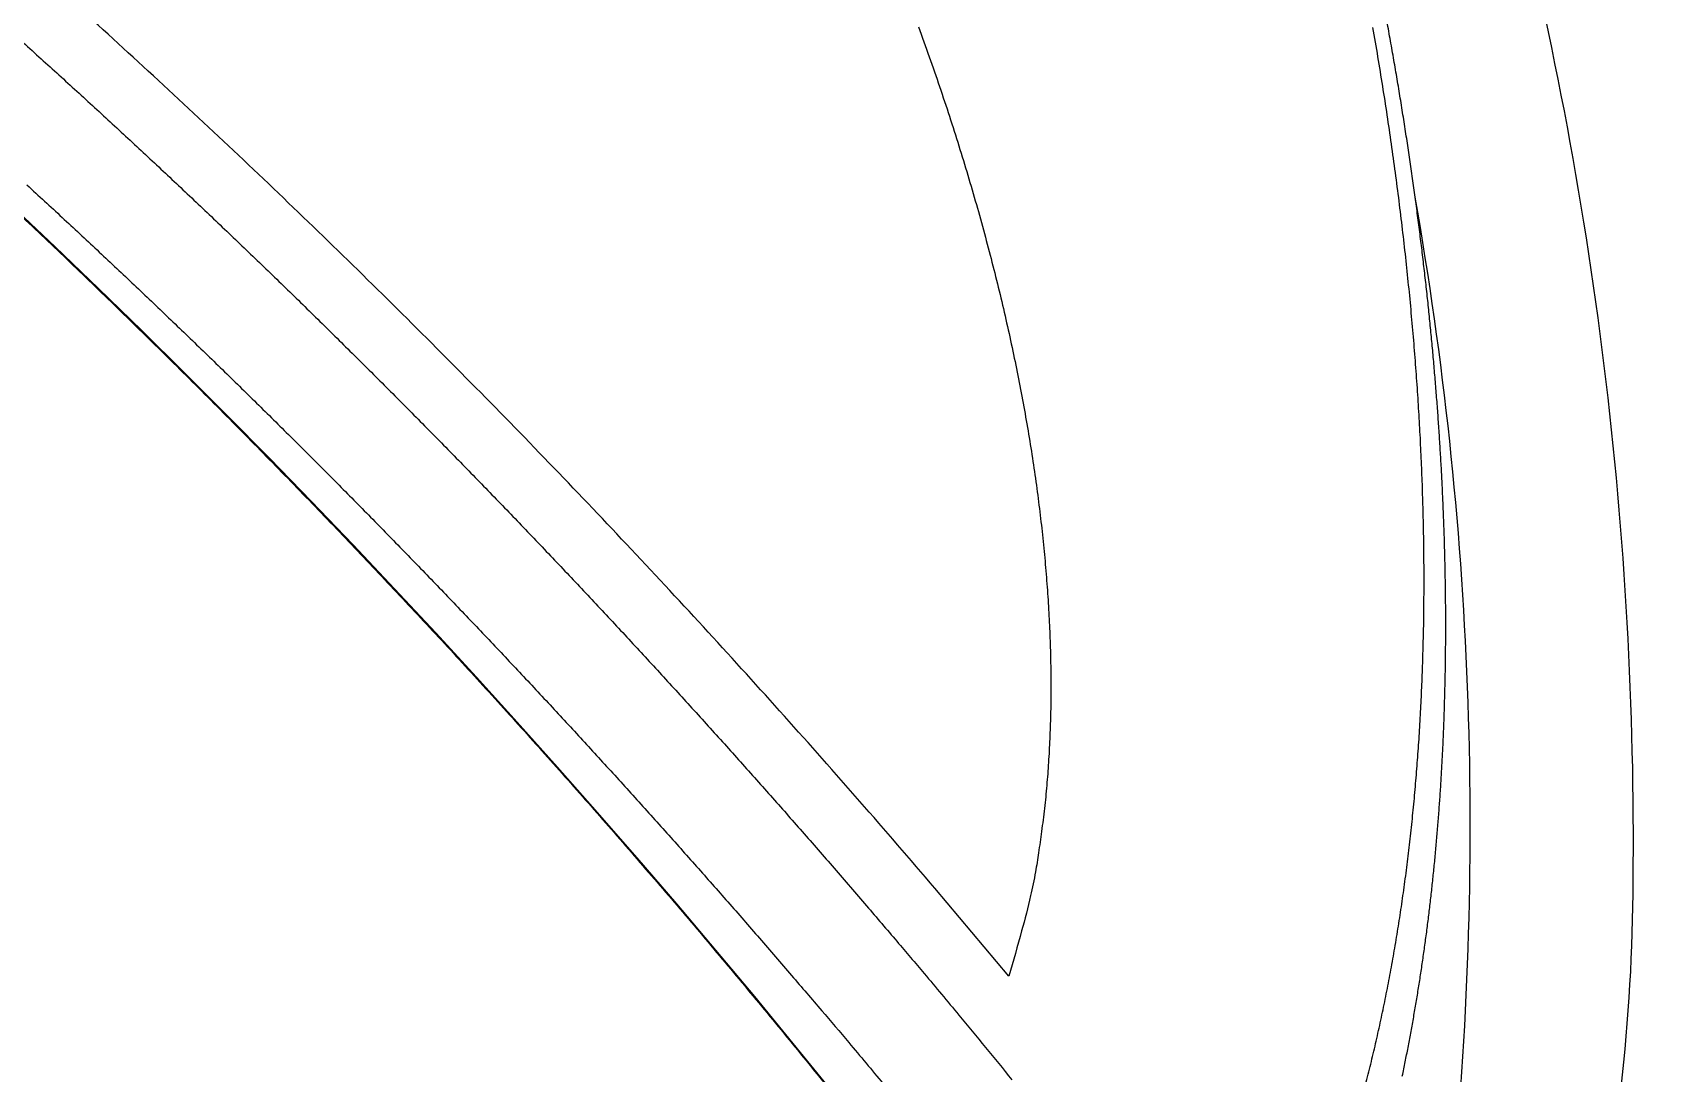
# Model space of a CAD drawing. Extents: x 938 to 1038, y 781 to 934.
# Drawn here: x 961.773 to 965.381, y 814.325 to 816.629 of the extents above; entities that cross this region are included whole.
import ezdxf

# ---------------------------------------------------------------- set-up
doc = ezdxf.new("R2010")
doc.units = 0
doc.header["$MEASUREMENT"] = 0
doc.layers.add('1', color=4, linetype='Continuous')
doc.layers.add('204', color=7, linetype='Continuous')

# ---------------------------------------------------------------- blocks, each defined once
blk = doc.blocks.new('LID')
at = {"layer": '204', "color": 4, "linetype": 'Continuous'}
blk.add_lwpolyline([(16.8982, 45.8801, -0.001984), (17.011, 45.7737, -0.001985), (17.1229, 45.6664, -0.001985), (17.234, 45.5581, -0.001985), (17.3443, 45.4491, -0.001986), (17.4536, 45.3391, -0.001987), (17.5621, 45.2282, -0.001988), (17.6697, 45.1165, -0.001988), (17.7764, 45.004, -0.001988), (17.8822, 44.8906, -0.001987), (17.9871, 44.7763, -0.001985), (18.091, 44.6612, -0.001986), (18.1941, 44.5453, -0.001989), (18.2962, 44.4286, -0.001984), (18.3974, 44.311, -0.001971), (18.4975, 44.1928, -0.001988), (18.5969, 44.0736, -0.002029), (18.6954, 43.9534, -0.001971), (18.7926, 43.8329, -0.001841)], format="xyb", dxfattribs=at)
blk.add_arc((3.6258, 31.698), 19.4257, 34.08964, 84.41036, dxfattribs=at)
blk = doc.blocks.new('69')
at = {"layer": '204', "color": 4, "linetype": 'Continuous'}
for points in [[(5.5896, -1.7915, -0.002886), (5.6133, -1.8579, -0.002919), (5.6361, -1.9239, -0.002958), (5.6579, -1.9896, -0.002998), (5.6787, -2.055, -0.003043), (5.6986, -2.12, -0.003088), (5.7174, -2.1846, -0.00314), (5.7352, -2.2488, -0.003191), (5.752, -2.3127, -0.00325), (5.7679, -2.376, -0.003308), (5.7827, -2.439, -0.003374), (5.7965, -2.5014, -0.00344), (5.8092, -2.5634, -0.003514), (5.821, -2.6248, -0.003589), (5.8318, -2.6857, -0.003672), (5.8415, -2.7461, -0.003757), (5.8502, -2.8058, -0.00385), (5.8578, -2.865, -0.003946), (5.8644, -2.9236, -0.004049), (5.87, -2.9815, -0.004154), (5.8746, -3.0388, -0.004273), (5.8781, -3.0954, -0.0044), (5.8805, -3.1513, -0.004519), (5.8819, -3.2065, -0.004623), (5.8823, -3.2609, -0.004808), (5.8816, -3.3146, -0.005061), (5.8798, -3.3676, -0.005077), (5.877, -3.4197, -0.00488), (5.8732, -3.4706, -0.005569), (5.8681, -3.5215, -0.006907), (5.8616, -3.5724, -0.005426), (5.855, -3.6198, -0.001845), (5.8484, -3.6623, -0.008006), (5.8375, -3.7146, -0.014761), (5.8175, -3.7925, -0.007597), (5.7895, -3.8929, -0.004104)], [(5.7895, -3.8929), (5.6254, -3.6981, 0.002969), (5.4598, -3.5062, 0.003016), (5.2927, -3.3172, 0.003026), (5.124, -3.1311, 0.002993), (4.954, -2.9479, 0.002976), (4.7826, -2.7676, 0.002963), (4.6099, -2.5903, 0.002953), (4.436, -2.4158, 0.002934), (4.261, -2.2443, 0.002923), (4.0848, -2.0757, 0.002905), (3.9076, -1.9101, 0.002893), (3.7294, -1.7473, 0.002874), (3.5502, -1.5874, 0.002864)], [(3.6085, -1.8264, -0.001283), (3.6877, -1.898, -0.001282), (3.7665, -1.9701, -0.001282), (3.845, -2.0426, -0.001282), (3.9231, -2.1154, -0.001282), (4.0008, -2.1887, -0.001282), (4.0781, -2.2624, -0.001282), (4.1551, -2.3364, -0.001282), (4.2317, -2.4109, -0.001282), (4.3078, -2.4857, -0.001282), (4.3836, -2.5609, -0.001282), (4.459, -2.6366, -0.001282), (4.534, -2.7126, -0.001282), (4.6086, -2.789, -0.001282), (4.6829, -2.8657, -0.001282), (4.7567, -2.9429, -0.001283), (4.8301, -3.0204, -0.001285), (4.9031, -3.0983, -0.001282), (4.9757, -3.1766, -0.001273), (5.0478, -3.2552, -0.001284), (5.1197, -3.3342, -0.00131), (5.1912, -3.4138, -0.001272), (5.262, -3.4933, -0.001188), (5.332, -3.5727, -0.001311), (5.4027, -3.6539, -0.001562), (5.4745, -3.7373, -0.001186), (5.5417, -3.8158, -0.000408), (5.6022, -3.887, -0.001672), (5.679, -3.9792, -0.002878), (5.796, -4.1222, -0.001408)], [(3.617, -2.1416, -0.001282), (3.6947, -2.2133, -0.001281), (3.7721, -2.2855, -0.001281), (3.849, -2.358, -0.001281), (3.9256, -2.431, -0.001281), (4.0019, -2.5043, -0.001281), (4.0777, -2.578, -0.001281), (4.1532, -2.6522, -0.001281), (4.2282, -2.7267, -0.001281), (4.3029, -2.8015, -0.001282), (4.3772, -2.8768, -0.001282), (4.4511, -2.9525, -0.001282), (4.5246, -3.0285, -0.001281), (4.5977, -3.1049, -0.001282), (4.6704, -3.1816, -0.001284), (4.7428, -3.2588, -0.001281), (4.8147, -3.3363, -0.001273), (4.8861, -3.4141, -0.001284), (4.9573, -3.4924, -0.001309), (5.0281, -3.5712, -0.001272), (5.0983, -3.65, -0.001188), (5.1676, -3.7286, -0.00131), (5.2376, -3.8089, -0.001562), (5.3088, -3.8916, -0.001186), (5.3753, -3.9693, -0.000407), (5.4353, -4.0398, -0.001672), (5.5113, -4.1311, -0.002878)], [(6.5801, -4.1269, 0.003448), (6.5914, -4.0819, 0.003387), (6.6021, -4.0365, 0.00333), (6.6124, -3.9904, 0.003271), (6.6221, -3.9438, 0.003217), (6.6313, -3.8966, 0.003161), (6.6401, -3.8488, 0.00311), (6.6483, -3.8005, 0.003057), (6.6559, -3.7517, 0.003008), (6.6631, -3.7023, 0.002957), (6.6697, -3.6523, 0.002911), (6.6758, -3.6019, 0.002863), (6.6814, -3.5509, 0.002819), (6.6865, -3.4993, 0.002773), (6.691, -3.4473, 0.002732), (6.695, -3.3947, 0.002688), (6.6985, -3.3416, 0.002649), (6.7014, -3.288, 0.002608), (6.7038, -3.2338, 0.002571), (6.7056, -3.1792, 0.002532), (6.707, -3.1241, 0.002497), (6.7077, -3.0685, 0.00246), (6.708, -3.0123, 0.002427), (6.7076, -2.9557, 0.002393), (6.7068, -2.8986, 0.002363), (6.7053, -2.841, 0.00233), (6.7034, -2.783, 0.002302), (6.7008, -2.7245, 0.002271), (6.6978, -2.6655, 0.002245), (6.6941, -2.606, 0.002216), (6.6899, -2.5461, 0.002191), (6.6851, -2.4857, 0.002164), (6.6798, -2.4249, 0.00214), (6.6739, -2.3636, 0.002114), (6.6674, -2.3019, 0.002092), (6.6604, -2.2398, 0.002068), (6.6528, -2.1772, 0.002047), (6.6446, -2.1142, 0.002024), (6.6358, -2.0508, 0.002003), (6.6265, -1.987, 0.001983), (6.6165, -1.9227, 0.001969), (6.606, -1.858, 0.001944), (6.5949, -1.793, 0.001915)], [(6.6599, -4.1139, 0.002036), (6.6663, -4.0825, 0.002011), (6.6726, -4.051, 0.001988), (6.6785, -4.0192, 0.001966), (6.6843, -3.9873, 0.001948), (6.6899, -3.9551, 0.001929), (6.6952, -3.9227, 0.00191), (6.7003, -3.8901, 0.001892), (6.7052, -3.8573, 0.001874), (6.7098, -3.8243, 0.001856), (6.7143, -3.7911, 0.001838), (6.7185, -3.7577, 0.001821), (6.7225, -3.7241, 0.001804), (6.7262, -3.6903, 0.001786), (6.7298, -3.6563, 0.00177), (6.7331, -3.6221, 0.001753), (6.7362, -3.5877, 0.001737), (6.7391, -3.5531, 0.001721), (6.7417, -3.5183, 0.001705), (6.7442, -3.4833, 0.001689), (6.7464, -3.4481, 0.001674), (6.7483, -3.4127, 0.001659), (6.7501, -3.3771, 0.001644), (6.7516, -3.3414, 0.001629), (6.7529, -3.3054, 0.001615), (6.7539, -3.2693, 0.0016), (6.7548, -3.2329, 0.001586), (6.7554, -3.1964, 0.001572), (6.7558, -3.1597, 0.001559), (6.7559, -3.1228, 0.001545), (6.7559, -3.0857, 0.001532), (6.7556, -3.0484, 0.001518), (6.755, -3.011, 0.001506), (6.7543, -2.9733, 0.001492), (6.7533, -2.9355, 0.00148), (6.752, -2.8975, 0.001468), (6.7506, -2.8593, 0.001456), (6.7489, -2.821, 0.001443), (6.747, -2.7824, 0.001432), (6.7448, -2.7437, 0.00142), (6.7425, -2.7048, 0.001409), (6.7399, -2.6658, 0.001397), (6.737, -2.6266, 0.001386), (6.7339, -2.5871, 0.001375), (6.7306, -2.5476, 0.001365), (6.7271, -2.5078, 0.001354), (6.7233, -2.4679, 0.001344), (6.7193, -2.4278, 0.001333), (6.7151, -2.3875, 0.001323), (6.7106, -2.3471, 0.001313), (6.7059, -2.3065, 0.001303), (6.7009, -2.2657, 0.001293), (6.6958, -2.2248, 0.001284), (6.6903, -2.1837, 0.001274), (6.6847, -2.1425, 0.001265), (6.6788, -2.101, 0.001256), (6.6727, -2.0595, 0.00125), (6.6663, -2.0177, 0.001243), (6.6597, -1.9758, 0.001237), (6.6529, -1.9338, 0.00123), (6.6458, -1.8916, 0.001225), (6.6385, -1.8492, 0.001219), (6.6309, -1.8067, 0.001214), (6.6231, -1.764, 0.001207)]]:
    blk.add_lwpolyline(points, format="xyb", dxfattribs=at)
blk = doc.blocks.new('VISTA')
at = {"layer": '1', "color": 3}
for centre, radius, start, end in [((11.1808, 3.6062), 22.0148, 33.34106, 76.23843), ((18.7819, 15.2726), 8.6556, 359.43419, 14.56371), ((19.0534, 15.3075), 8.0231, 354.40936, 10.00062), ((23.2899, 15.2), 4.1472, 334.4862, 359.8227)]:
    blk.add_arc(centre, radius, start, end, dxfattribs=at)
at = {"layer": '1'}
blk.add_blockref('69', (20.2664, 18.869), dxfattribs=at)
at = {"layer": '1', "color": 3}
blk.add_blockref('LID', (6.9116, -29.164), dxfattribs=at)

msp = doc.modelspace()

# ---------------------------------------------------------------- block references
at = {"layer": '1'}
msp.add_blockref('VISTA', (937.8767, 799.5644), dxfattribs=at)

doc.saveas('drawing.dxf')
